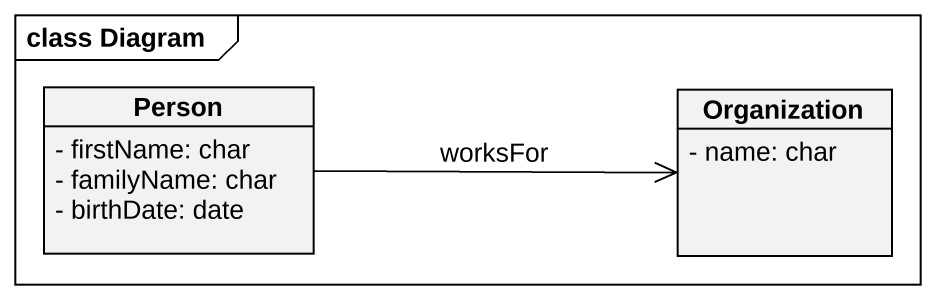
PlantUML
@startuml
mainframe class Diagram
hide circle
hide empty members
skinparam classAttributeIconSize 0
class "Person" as Person_ {
  - firstName: char
  - familyName: char
  - birthDate: date
}
class Organization {
  - name: char
}
Person_ -right-> Organization : worksFor
@enduml
